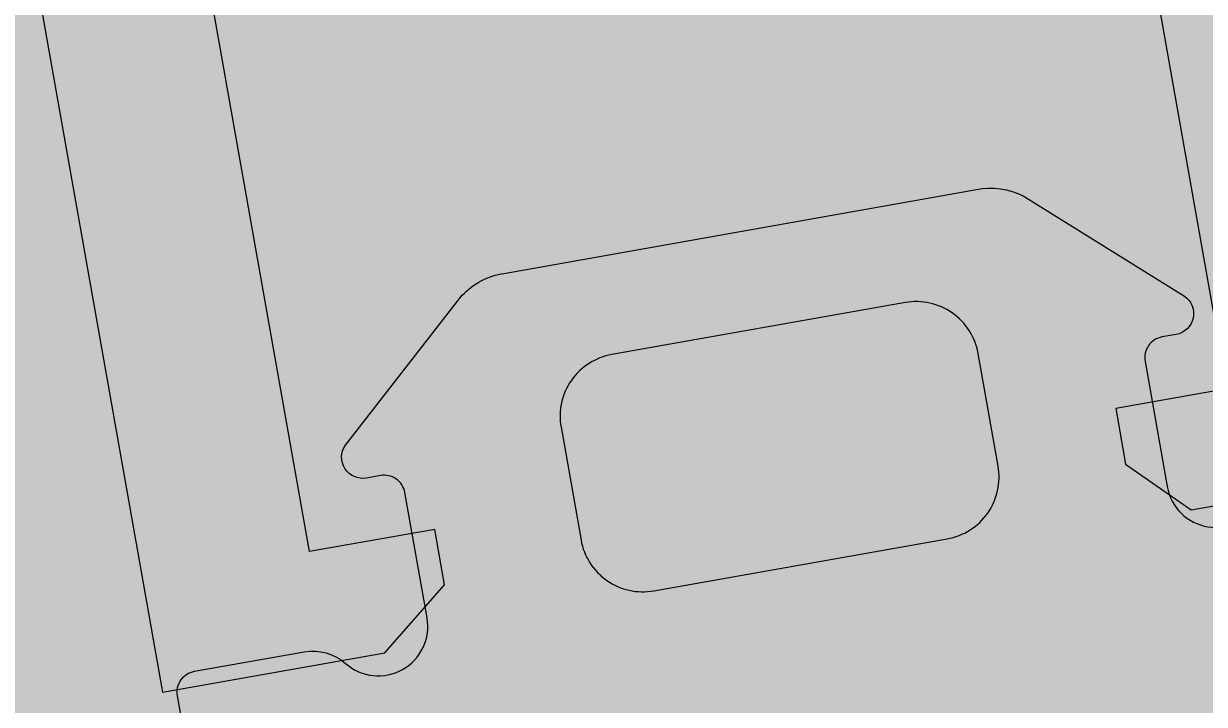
# Model space of a CAD drawing. Header units: millimetres. Extents: x -39 to 9534995, y -146829 to 289341.
# Drawn here: x 555388.71 to 555398.91, y -25036.7 to -25030.82 of the extents above; entities that cross this region are included whole.
import ezdxf
from ezdxf import colors
from ezdxf.entities.mleader import LeaderData, LeaderLine
from ezdxf.enums import TextEntityAlignment as Align
from ezdxf.math import Vec2, Vec3

# ---------------------------------------------------------------- set-up
doc = ezdxf.new("R2018")
doc.units = ezdxf.units.MM
for name, color, linetype, lineweight in [('АР_Маркер экспликации', 239, 'Continuous', 13), ('АР_Номер помещения', 250, 'Continuous', 9), ('АР_Отметки', 7, 'Continuous', 5), ('АР_Размеры', 175, 'Continuous', 9), ('АР_Сущ Несущая стена', 250, 'Continuous', 50)]:
    doc.layers.add(name, color=color, linetype=linetype, lineweight=lineweight)
doc.layers.add('АР_Названия помещений', color=124, linetype='Continuous', lineweight=5, plot=False)
doc.layers.add('АР_Помещения_площадь', color=19, linetype='Continuous', lineweight=9, plot=False)
doc.styles.add('ISOCPEUR', font='', dxfattribs={"height": 250})
doc.styles.get("Standard").update_dxf_attribs({"font": 'GOST.TTF'})
doc.styles.get('ISOCPEUR').set_extended_font_data('ISOCPEUR', italic=True)

# ---------------------------------------------------------------- blocks, each defined once
blk = doc.blocks.new('_DotSmall')
at = {"color": 0, "linetype": 'ByBlock', "const_width": 0.5}
blk.add_lwpolyline([(-0.0625, 0, 1), (0.0625, 0, 1)], format="xyb", close=True, dxfattribs=at)
blk = doc.blocks.new('*U86')
at = {"color": 7, "style": 'ISOCPEUR', "width": 0.7, "flags": 1}
blk.add_attdef('КАТЕГОРИЯ', (-499.166, -2092.186), '', height=250, dxfattribs=at)
at = {"layer": 'АР_Номер помещения', "color": 7, "style": 'ISOCPEUR', "width": 0.7}
blk.add_attdef('НОМЕР_ПОМЕЩЕНИЯ', text='', height=300, dxfattribs=at).set_placement((-13874.5, 6637.552), align=Align.MIDDLE_CENTER)
at = {"layer": 'АР_Помещения_площадь', "color": 7, "lineweight": 30, "width": 0.7, "flags": 104}
blk.add_attdef('ИМЯ_ПОМЕЩЕНИЯ', text='', height=100, dxfattribs=at).set_placement((157.628, 1217.141), align=Align.MIDDLE_CENTER)
at = {"layer": 'АР_Помещения_площадь', "color": 7, "style": 'ISOCPEUR', "width": 0.7}
blk.add_attdef('ПЛОЩАДЬ_ПОМЕЩЕНИЯ', text='', height=200, dxfattribs=at).set_placement((-12654.582, 407.672), align=Align.MIDDLE_RIGHT)
blk = doc.blocks.new('*U84')
at = {"color": 7, "style": 'ISOCPEUR', "width": 0.7, "flags": 1}
blk.add_attdef('КАТЕГОРИЯ', (-499.166, -2092.186), '', height=250, dxfattribs=at)
at = {"layer": 'АР_Номер помещения', "color": 7, "style": 'ISOCPEUR', "width": 0.7}
blk.add_attdef('НОМЕР_ПОМЕЩЕНИЯ', text='', height=300, dxfattribs=at).set_placement((-17424.901, 1870.773), align=Align.MIDDLE_CENTER)
at = {"layer": 'АР_Помещения_площадь', "color": 7, "lineweight": 30, "width": 0.7, "flags": 104}
blk.add_attdef('ИМЯ_ПОМЕЩЕНИЯ', text='', height=100, dxfattribs=at).set_placement((157.628, 1217.141), align=Align.MIDDLE_CENTER)
at = {"layer": 'АР_Помещения_площадь', "color": 7, "style": 'ISOCPEUR', "width": 0.7}
blk.add_attdef('ПЛОЩАДЬ_ПОМЕЩЕНИЯ', text='', height=200, dxfattribs=at).set_placement((-12452.811, 399.356), align=Align.MIDDLE_RIGHT)

msp = doc.modelspace()

# ---------------------------------------------------------------- linework, layer by layer
at = {"layer": 'АР_Размеры', "color": 5, "lineweight": 9, "ltscale": 100, "transparency": 33554687}
for points in [[(555398.23, -25029.058), (555399.103, -25033.98), (555398.142, -25034.15), (555398.227, -25034.63), (555398.793, -25035.025), (555400.713, -25034.685), (555383.436, -24937.203)], [(555398.23, -25029.058), (555399.103, -25033.98), (555398.142, -25034.15), (555398.227, -25034.63), (555398.793, -25035.025), (555400.713, -25034.685), (555383.436, -24937.203)], [(555398.23, -25029.058), (555399.103, -25033.98), (555398.142, -25034.15), (555398.227, -25034.63), (555398.793, -25035.025), (555400.713, -25034.685), (555383.436, -24937.203)], [(555398.23, -25029.058), (555399.103, -25033.98), (555398.142, -25034.15), (555398.227, -25034.63), (555398.793, -25035.025), (555400.713, -25034.685), (555383.436, -24937.203)], [(555398.23, -25029.058), (555399.103, -25033.98), (555398.142, -25034.15), (555398.227, -25034.63), (555398.793, -25035.025), (555400.713, -25034.685), (555383.436, -24937.203)], [(555398.23, -25029.058), (555399.103, -25033.98), (555398.142, -25034.15), (555398.227, -25034.63), (555398.793, -25035.025), (555400.713, -25034.685), (555383.436, -24937.203)], [(555398.23, -25029.058), (555399.103, -25033.98), (555398.142, -25034.15), (555398.227, -25034.63), (555398.793, -25035.025), (555400.713, -25034.685), (555383.436, -24937.203)], [(555398.23, -25029.058), (555399.103, -25033.98), (555398.142, -25034.15), (555398.227, -25034.63), (555398.793, -25035.025), (555400.713, -25034.685), (555383.436, -24937.203)], [(555398.23, -25029.058), (555399.103, -25033.98), (555398.142, -25034.15), (555398.227, -25034.63), (555398.793, -25035.025), (555400.713, -25034.685), (555383.436, -24937.203)], [(555398.23, -25029.058), (555399.103, -25033.98), (555398.142, -25034.15), (555398.227, -25034.63), (555398.793, -25035.025), (555400.713, -25034.685), (555383.436, -24937.203)], [(555398.23, -25029.058), (555399.103, -25033.98), (555398.142, -25034.15), (555398.227, -25034.63), (555398.793, -25035.025), (555400.713, -25034.685), (555383.436, -24937.203)], [(555398.23, -25029.058), (555399.103, -25033.98), (555398.142, -25034.15), (555398.227, -25034.63), (555398.793, -25035.025), (555400.713, -25034.685), (555383.436, -24937.203)], [(555398.23, -25029.058), (555399.103, -25033.98), (555398.142, -25034.15), (555398.227, -25034.63), (555398.793, -25035.025), (555400.713, -25034.685), (555383.436, -24937.203)], [(555398.23, -25029.058), (555399.103, -25033.98), (555398.142, -25034.15), (555398.227, -25034.63), (555398.793, -25035.025), (555400.713, -25034.685), (555383.436, -24937.203)], [(555398.23, -25029.058), (555399.103, -25033.98), (555398.142, -25034.15), (555398.227, -25034.63), (555398.793, -25035.025), (555400.713, -25034.685), (555383.436, -24937.203)], [(555398.23, -25029.058), (555399.103, -25033.98), (555398.142, -25034.15), (555398.227, -25034.63), (555398.793, -25035.025), (555400.713, -25034.685), (555383.436, -24937.203)], [(555398.23, -25029.058), (555399.103, -25033.98), (555398.142, -25034.15), (555398.227, -25034.63), (555398.793, -25035.025), (555400.713, -25034.685), (555383.436, -24937.203)], [(555398.23, -25029.058), (555399.103, -25033.98), (555398.142, -25034.15), (555398.227, -25034.63), (555398.793, -25035.025), (555400.713, -25034.685), (555383.436, -24937.203)], [(555398.23, -25029.058), (555399.103, -25033.98), (555398.142, -25034.15), (555398.227, -25034.63), (555398.793, -25035.025), (555400.713, -25034.685), (555383.436, -24937.203)], [(555398.23, -25029.058), (555399.103, -25033.98), (555398.142, -25034.15), (555398.227, -25034.63), (555398.793, -25035.025), (555400.713, -25034.685), (555383.436, -24937.203)], [(555398.23, -25029.058), (555399.103, -25033.98), (555398.142, -25034.15), (555398.227, -25034.63), (555398.793, -25035.025), (555400.713, -25034.685), (555383.436, -24937.203)], [(555398.23, -25029.058), (555399.103, -25033.98), (555398.142, -25034.15), (555398.227, -25034.63), (555398.793, -25035.025), (555400.713, -25034.685), (555383.436, -24937.203)], [(555398.23, -25029.058), (555399.103, -25033.98), (555398.142, -25034.15), (555398.227, -25034.63), (555398.793, -25035.025), (555400.713, -25034.685), (555383.436, -24937.203)], [(555398.23, -25029.058), (555399.103, -25033.98), (555398.142, -25034.15), (555398.227, -25034.63), (555398.793, -25035.025), (555400.713, -25034.685), (555383.436, -24937.203)], [(555398.23, -25029.058), (555399.103, -25033.98), (555398.142, -25034.15), (555398.227, -25034.63), (555398.793, -25035.025), (555400.713, -25034.685), (555383.436, -24937.203)], [(555398.23, -25029.058), (555399.103, -25033.98), (555398.142, -25034.15), (555398.227, -25034.63), (555398.793, -25035.025), (555400.713, -25034.685), (555383.436, -24937.203)], [(555398.23, -25029.058), (555399.103, -25033.98), (555398.142, -25034.15), (555398.227, -25034.63), (555398.793, -25035.025), (555400.713, -25034.685), (555383.436, -24937.203)], [(555398.23, -25029.058), (555399.103, -25033.98), (555398.142, -25034.15), (555398.227, -25034.63), (555398.793, -25035.025), (555400.713, -25034.685), (555383.436, -24937.203)], [(555398.23, -25029.058), (555399.103, -25033.98), (555398.142, -25034.15), (555398.227, -25034.63), (555398.793, -25035.025), (555400.713, -25034.685), (555383.436, -24937.203)], [(555398.23, -25029.058), (555399.103, -25033.98), (555398.142, -25034.15), (555398.227, -25034.63), (555398.793, -25035.025), (555400.713, -25034.685), (555383.436, -24937.203)], [(555398.23, -25029.058), (555399.103, -25033.98), (555398.142, -25034.15), (555398.227, -25034.63), (555398.793, -25035.025), (555400.713, -25034.685), (555383.436, -24937.203)], [(555398.23, -25029.058), (555399.103, -25033.98), (555398.142, -25034.15), (555398.227, -25034.63), (555398.793, -25035.025), (555400.713, -25034.685), (555383.436, -24937.203)], [(555398.23, -25029.058), (555399.103, -25033.98), (555398.142, -25034.15), (555398.227, -25034.63), (555398.793, -25035.025), (555400.713, -25034.685), (555383.436, -24937.203)], [(555398.23, -25029.058), (555399.103, -25033.98), (555398.142, -25034.15), (555398.227, -25034.63), (555398.793, -25035.025), (555400.713, -25034.685), (555383.436, -24937.203)], [(555398.23, -25029.058), (555399.103, -25033.98), (555398.142, -25034.15), (555398.227, -25034.63), (555398.793, -25035.025), (555400.713, -25034.685), (555383.436, -24937.203)], [(555398.23, -25029.058), (555399.103, -25033.98), (555398.142, -25034.15), (555398.227, -25034.63), (555398.793, -25035.025), (555400.713, -25034.685), (555383.436, -24937.203)], [(555398.23, -25029.058), (555399.103, -25033.98), (555398.142, -25034.15), (555398.227, -25034.63), (555398.793, -25035.025), (555400.713, -25034.685), (555383.436, -24937.203)], [(555398.23, -25029.058), (555399.103, -25033.98), (555398.142, -25034.15), (555398.227, -25034.63), (555398.793, -25035.025), (555400.713, -25034.685), (555383.436, -24937.203)], [(555398.23, -25029.058), (555399.103, -25033.98), (555398.142, -25034.15), (555398.227, -25034.63), (555398.793, -25035.025), (555400.713, -25034.685), (555383.436, -24937.203)], [(555388.866, -25030.717), (555389.909, -25036.6), (555391.83, -25036.26), (555392.345, -25035.673), (555392.26, -25035.193), (555391.179, -25035.384), (555390.307, -25030.462)], [(555388.866, -25030.717), (555389.909, -25036.6), (555391.83, -25036.26), (555392.345, -25035.673), (555392.26, -25035.193), (555391.179, -25035.384), (555390.307, -25030.462)], [(555388.866, -25030.717), (555389.909, -25036.6), (555391.83, -25036.26), (555392.345, -25035.673), (555392.26, -25035.193), (555391.179, -25035.384), (555390.307, -25030.462)], [(555388.866, -25030.717), (555389.909, -25036.6), (555391.83, -25036.26), (555392.345, -25035.673), (555392.26, -25035.193), (555391.179, -25035.384), (555390.307, -25030.462)], [(555388.866, -25030.717), (555389.909, -25036.6), (555391.83, -25036.26), (555392.345, -25035.673), (555392.26, -25035.193), (555391.179, -25035.384), (555390.307, -25030.462)], [(555388.866, -25030.717), (555389.909, -25036.6), (555391.83, -25036.26), (555392.345, -25035.673), (555392.26, -25035.193), (555391.179, -25035.384), (555390.307, -25030.462)], [(555388.866, -25030.717), (555389.909, -25036.6), (555391.83, -25036.26), (555392.345, -25035.673), (555392.26, -25035.193), (555391.179, -25035.384), (555390.307, -25030.462)], [(555388.866, -25030.717), (555389.909, -25036.6), (555391.83, -25036.26), (555392.345, -25035.673), (555392.26, -25035.193), (555391.179, -25035.384), (555390.307, -25030.462)], [(555388.866, -25030.717), (555389.909, -25036.6), (555391.83, -25036.26), (555392.345, -25035.673), (555392.26, -25035.193), (555391.179, -25035.384), (555390.307, -25030.462)], [(555388.866, -25030.717), (555389.909, -25036.6), (555391.83, -25036.26), (555392.345, -25035.673), (555392.26, -25035.193), (555391.179, -25035.384), (555390.307, -25030.462)], [(555388.866, -25030.717), (555389.909, -25036.6), (555391.83, -25036.26), (555392.345, -25035.673), (555392.26, -25035.193), (555391.179, -25035.384), (555390.307, -25030.462)], [(555388.866, -25030.717), (555389.909, -25036.6), (555391.83, -25036.26), (555392.345, -25035.673), (555392.26, -25035.193), (555391.179, -25035.384), (555390.307, -25030.462)], [(555388.866, -25030.717), (555389.909, -25036.6), (555391.83, -25036.26), (555392.345, -25035.673), (555392.26, -25035.193), (555391.179, -25035.384), (555390.307, -25030.462)], [(555388.866, -25030.717), (555389.909, -25036.6), (555391.83, -25036.26), (555392.345, -25035.673), (555392.26, -25035.193), (555391.179, -25035.384), (555390.307, -25030.462)], [(555388.866, -25030.717), (555389.909, -25036.6), (555391.83, -25036.26), (555392.345, -25035.673), (555392.26, -25035.193), (555391.179, -25035.384), (555390.307, -25030.462)], [(555388.866, -25030.717), (555389.909, -25036.6), (555391.83, -25036.26), (555392.345, -25035.673), (555392.26, -25035.193), (555391.179, -25035.384), (555390.307, -25030.462)], [(555388.866, -25030.717), (555389.909, -25036.6), (555391.83, -25036.26), (555392.345, -25035.673), (555392.26, -25035.193), (555391.179, -25035.384), (555390.307, -25030.462)], [(555388.866, -25030.717), (555389.909, -25036.6), (555391.83, -25036.26), (555392.345, -25035.673), (555392.26, -25035.193), (555391.179, -25035.384), (555390.307, -25030.462)], [(555388.866, -25030.717), (555389.909, -25036.6), (555391.83, -25036.26), (555392.345, -25035.673), (555392.26, -25035.193), (555391.179, -25035.384), (555390.307, -25030.462)], [(555388.866, -25030.717), (555389.909, -25036.6), (555391.83, -25036.26), (555392.345, -25035.673), (555392.26, -25035.193), (555391.179, -25035.384), (555390.307, -25030.462)], [(555388.866, -25030.717), (555389.909, -25036.6), (555391.83, -25036.26), (555392.345, -25035.673), (555392.26, -25035.193), (555391.179, -25035.384), (555390.307, -25030.462)], [(555388.866, -25030.717), (555389.909, -25036.6), (555391.83, -25036.26), (555392.345, -25035.673), (555392.26, -25035.193), (555391.179, -25035.384), (555390.307, -25030.462)], [(555388.866, -25030.717), (555389.909, -25036.6), (555391.83, -25036.26), (555392.345, -25035.673), (555392.26, -25035.193), (555391.179, -25035.384), (555390.307, -25030.462)], [(555388.866, -25030.717), (555389.909, -25036.6), (555391.83, -25036.26), (555392.345, -25035.673), (555392.26, -25035.193), (555391.179, -25035.384), (555390.307, -25030.462)], [(555388.866, -25030.717), (555389.909, -25036.6), (555391.83, -25036.26), (555392.345, -25035.673), (555392.26, -25035.193), (555391.179, -25035.384), (555390.307, -25030.462)], [(555388.866, -25030.717), (555389.909, -25036.6), (555391.83, -25036.26), (555392.345, -25035.673), (555392.26, -25035.193), (555391.179, -25035.384), (555390.307, -25030.462)], [(555388.866, -25030.717), (555389.909, -25036.6), (555391.83, -25036.26), (555392.345, -25035.673), (555392.26, -25035.193), (555391.179, -25035.384), (555390.307, -25030.462)], [(555388.866, -25030.717), (555389.909, -25036.6), (555391.83, -25036.26), (555392.345, -25035.673), (555392.26, -25035.193), (555391.179, -25035.384), (555390.307, -25030.462)], [(555388.866, -25030.717), (555389.909, -25036.6), (555391.83, -25036.26), (555392.345, -25035.673), (555392.26, -25035.193), (555391.179, -25035.384), (555390.307, -25030.462)], [(555388.866, -25030.717), (555389.909, -25036.6), (555391.83, -25036.26), (555392.345, -25035.673), (555392.26, -25035.193), (555391.179, -25035.384), (555390.307, -25030.462)], [(555388.866, -25030.717), (555389.909, -25036.6), (555391.83, -25036.26), (555392.345, -25035.673), (555392.26, -25035.193), (555391.179, -25035.384), (555390.307, -25030.462)], [(555388.866, -25030.717), (555389.909, -25036.6), (555391.83, -25036.26), (555392.345, -25035.673), (555392.26, -25035.193), (555391.179, -25035.384), (555390.307, -25030.462)], [(555388.866, -25030.717), (555389.909, -25036.6), (555391.83, -25036.26), (555392.345, -25035.673), (555392.26, -25035.193), (555391.179, -25035.384), (555390.307, -25030.462)], [(555388.866, -25030.717), (555389.909, -25036.6), (555391.83, -25036.26), (555392.345, -25035.673), (555392.26, -25035.193), (555391.179, -25035.384), (555390.307, -25030.462)], [(555388.866, -25030.717), (555389.909, -25036.6), (555391.83, -25036.26), (555392.345, -25035.673), (555392.26, -25035.193), (555391.179, -25035.384), (555390.307, -25030.462)], [(555388.866, -25030.717), (555389.909, -25036.6), (555391.83, -25036.26), (555392.345, -25035.673), (555392.26, -25035.193), (555391.179, -25035.384), (555390.307, -25030.462)], [(555388.866, -25030.717), (555389.909, -25036.6), (555391.83, -25036.26), (555392.345, -25035.673), (555392.26, -25035.193), (555391.179, -25035.384), (555390.307, -25030.462)], [(555388.866, -25030.717), (555389.909, -25036.6), (555391.83, -25036.26), (555392.345, -25035.673), (555392.26, -25035.193), (555391.179, -25035.384), (555390.307, -25030.462)], [(555388.866, -25030.717), (555389.909, -25036.6), (555391.83, -25036.26), (555392.345, -25035.673), (555392.26, -25035.193), (555391.179, -25035.384), (555390.307, -25030.462)]]:
    msp.add_lwpolyline(points, dxfattribs=at)
msp.add_lwpolyline([(555391.608, -25045.491), (555390.038, -25036.631, -0.414214), (555390.186, -25036.419), (555391.134, -25036.251, -0.228752), (555391.491, -25036.351, 0.710164), (555392.194, -25035.957), (555392.003, -25034.876, 0.4144), (555391.791, -25034.728), (555391.671, -25034.75, -0.66825), (555391.489, -25034.465), (555392.498, -25033.171, -0.164348), (555392.858, -25032.982), (555396.94, -25032.258, -0.164348), (555397.344, -25032.312), (555398.736, -25033.18, -0.66825), (555398.663, -25033.51), (555398.543, -25033.531, 0.4144), (555398.395, -25033.743), (555398.587, -25034.824, 0.710164), (555399.382, -25034.953, -0.228752)], format="xyb", dxfattribs=at)
msp.add_lwpolyline([(555391.608, -25045.491), (555390.038, -25036.631, -0.414214), (555390.186, -25036.419), (555391.134, -25036.251, -0.228752), (555391.491, -25036.351, 0.710164), (555392.194, -25035.957), (555392.003, -25034.876, 0.4144), (555391.791, -25034.728), (555391.671, -25034.75, -0.66825), (555391.489, -25034.465), (555392.498, -25033.171, -0.164348), (555392.858, -25032.982), (555396.94, -25032.258, -0.164348), (555397.344, -25032.312), (555398.736, -25033.18, -0.66825), (555398.663, -25033.51), (555398.543, -25033.531, 0.4144), (555398.395, -25033.743), (555398.587, -25034.824, 0.710164), (555399.382, -25034.953, -0.228752)], format="xyb", dxfattribs=at)
msp.add_lwpolyline([(555391.608, -25045.491), (555390.038, -25036.631, -0.414214), (555390.186, -25036.419), (555391.134, -25036.251, -0.228752), (555391.491, -25036.351, 0.710164), (555392.194, -25035.957), (555392.003, -25034.876, 0.4144), (555391.791, -25034.728), (555391.671, -25034.75, -0.66825), (555391.489, -25034.465), (555392.498, -25033.171, -0.164348), (555392.858, -25032.982), (555396.94, -25032.258, -0.164348), (555397.344, -25032.312), (555398.736, -25033.18, -0.66825), (555398.663, -25033.51), (555398.543, -25033.531, 0.4144), (555398.395, -25033.743), (555398.587, -25034.824, 0.710164), (555399.382, -25034.953, -0.228752)], format="xyb", dxfattribs=at)
msp.add_lwpolyline([(555391.608, -25045.491), (555390.038, -25036.631, -0.414214), (555390.186, -25036.419), (555391.134, -25036.251, -0.228752), (555391.491, -25036.351, 0.710164), (555392.194, -25035.957), (555392.003, -25034.876, 0.4144), (555391.791, -25034.728), (555391.671, -25034.75, -0.66825), (555391.489, -25034.465), (555392.498, -25033.171, -0.164348), (555392.858, -25032.982), (555396.94, -25032.258, -0.164348), (555397.344, -25032.312), (555398.736, -25033.18, -0.66825), (555398.663, -25033.51), (555398.543, -25033.531, 0.4144), (555398.395, -25033.743), (555398.587, -25034.824, 0.710164), (555399.382, -25034.953, -0.228752)], format="xyb", dxfattribs=at)
msp.add_lwpolyline([(555391.608, -25045.491), (555390.038, -25036.631, -0.414214), (555390.186, -25036.419), (555391.134, -25036.251, -0.228752), (555391.491, -25036.351, 0.710164), (555392.194, -25035.957), (555392.003, -25034.876, 0.4144), (555391.791, -25034.728), (555391.671, -25034.75, -0.66825), (555391.489, -25034.465), (555392.498, -25033.171, -0.164348), (555392.858, -25032.982), (555396.94, -25032.258, -0.164348), (555397.344, -25032.312), (555398.736, -25033.18, -0.66825), (555398.663, -25033.51), (555398.543, -25033.531, 0.4144), (555398.395, -25033.743), (555398.587, -25034.824, 0.710164), (555399.382, -25034.953, -0.228752)], format="xyb", dxfattribs=at)
msp.add_lwpolyline([(555391.608, -25045.491), (555390.038, -25036.631, -0.414214), (555390.186, -25036.419), (555391.134, -25036.251, -0.228752), (555391.491, -25036.351, 0.710164), (555392.194, -25035.957), (555392.003, -25034.876, 0.4144), (555391.791, -25034.728), (555391.671, -25034.75, -0.66825), (555391.489, -25034.465), (555392.498, -25033.171, -0.164348), (555392.858, -25032.982), (555396.94, -25032.258, -0.164348), (555397.344, -25032.312), (555398.736, -25033.18, -0.66825), (555398.663, -25033.51), (555398.543, -25033.531, 0.4144), (555398.395, -25033.743), (555398.587, -25034.824, 0.710164), (555399.382, -25034.953, -0.228752)], format="xyb", dxfattribs=at)
msp.add_lwpolyline([(555391.608, -25045.491), (555390.038, -25036.631, -0.414214), (555390.186, -25036.419), (555391.134, -25036.251, -0.228752), (555391.491, -25036.351, 0.710164), (555392.194, -25035.957), (555392.003, -25034.876, 0.4144), (555391.791, -25034.728), (555391.671, -25034.75, -0.66825), (555391.489, -25034.465), (555392.498, -25033.171, -0.164348), (555392.858, -25032.982), (555396.94, -25032.258, -0.164348), (555397.344, -25032.312), (555398.736, -25033.18, -0.66825), (555398.663, -25033.51), (555398.543, -25033.531, 0.4144), (555398.395, -25033.743), (555398.587, -25034.824, 0.710164), (555399.382, -25034.953, -0.228752)], format="xyb", dxfattribs=at)
msp.add_lwpolyline([(555391.608, -25045.491), (555390.038, -25036.631, -0.414214), (555390.186, -25036.419), (555391.134, -25036.251, -0.228752), (555391.491, -25036.351, 0.710164), (555392.194, -25035.957), (555392.003, -25034.876, 0.4144), (555391.791, -25034.728), (555391.671, -25034.75, -0.66825), (555391.489, -25034.465), (555392.498, -25033.171, -0.164348), (555392.858, -25032.982), (555396.94, -25032.258, -0.164348), (555397.344, -25032.312), (555398.736, -25033.18, -0.66825), (555398.663, -25033.51), (555398.543, -25033.531, 0.4144), (555398.395, -25033.743), (555398.587, -25034.824, 0.710164), (555399.382, -25034.953, -0.228752)], format="xyb", dxfattribs=at)
msp.add_lwpolyline([(555391.608, -25045.491), (555390.038, -25036.631, -0.414214), (555390.186, -25036.419), (555391.134, -25036.251, -0.228752), (555391.491, -25036.351, 0.710164), (555392.194, -25035.957), (555392.003, -25034.876, 0.4144), (555391.791, -25034.728), (555391.671, -25034.75, -0.66825), (555391.489, -25034.465), (555392.498, -25033.171, -0.164348), (555392.858, -25032.982), (555396.94, -25032.258, -0.164348), (555397.344, -25032.312), (555398.736, -25033.18, -0.66825), (555398.663, -25033.51), (555398.543, -25033.531, 0.4144), (555398.395, -25033.743), (555398.587, -25034.824, 0.710164), (555399.382, -25034.953, -0.228752)], format="xyb", dxfattribs=at)
msp.add_lwpolyline([(555391.608, -25045.491), (555390.038, -25036.631, -0.414214), (555390.186, -25036.419), (555391.134, -25036.251, -0.228752), (555391.491, -25036.351, 0.710164), (555392.194, -25035.957), (555392.003, -25034.876, 0.4144), (555391.791, -25034.728), (555391.671, -25034.75, -0.66825), (555391.489, -25034.465), (555392.498, -25033.171, -0.164348), (555392.858, -25032.982), (555396.94, -25032.258, -0.164348), (555397.344, -25032.312), (555398.736, -25033.18, -0.66825), (555398.663, -25033.51), (555398.543, -25033.531, 0.4144), (555398.395, -25033.743), (555398.587, -25034.824, 0.710164), (555399.382, -25034.953, -0.228752)], format="xyb", dxfattribs=at)
msp.add_lwpolyline([(555391.608, -25045.491), (555390.038, -25036.631, -0.414214), (555390.186, -25036.419), (555391.134, -25036.251, -0.228752), (555391.491, -25036.351, 0.710164), (555392.194, -25035.957), (555392.003, -25034.876, 0.4144), (555391.791, -25034.728), (555391.671, -25034.75, -0.66825), (555391.489, -25034.465), (555392.498, -25033.171, -0.164348), (555392.858, -25032.982), (555396.94, -25032.258, -0.164348), (555397.344, -25032.312), (555398.736, -25033.18, -0.66825), (555398.663, -25033.51), (555398.543, -25033.531, 0.4144), (555398.395, -25033.743), (555398.587, -25034.824, 0.710164), (555399.382, -25034.953, -0.228752)], format="xyb", dxfattribs=at)
msp.add_lwpolyline([(555391.608, -25045.491), (555390.038, -25036.631, -0.414214), (555390.186, -25036.419), (555391.134, -25036.251, -0.228752), (555391.491, -25036.351, 0.710164), (555392.194, -25035.957), (555392.003, -25034.876, 0.4144), (555391.791, -25034.728), (555391.671, -25034.75, -0.66825), (555391.489, -25034.465), (555392.498, -25033.171, -0.164348), (555392.858, -25032.982), (555396.94, -25032.258, -0.164348), (555397.344, -25032.312), (555398.736, -25033.18, -0.66825), (555398.663, -25033.51), (555398.543, -25033.531, 0.4144), (555398.395, -25033.743), (555398.587, -25034.824, 0.710164), (555399.382, -25034.953, -0.228752)], format="xyb", dxfattribs=at)
msp.add_lwpolyline([(555391.608, -25045.491), (555390.038, -25036.631, -0.414214), (555390.186, -25036.419), (555391.134, -25036.251, -0.228752), (555391.491, -25036.351, 0.710164), (555392.194, -25035.957), (555392.003, -25034.876, 0.4144), (555391.791, -25034.728), (555391.671, -25034.75, -0.66825), (555391.489, -25034.465), (555392.498, -25033.171, -0.164348), (555392.858, -25032.982), (555396.94, -25032.258, -0.164348), (555397.344, -25032.312), (555398.736, -25033.18, -0.66825), (555398.663, -25033.51), (555398.543, -25033.531, 0.4144), (555398.395, -25033.743), (555398.587, -25034.824, 0.710164), (555399.382, -25034.953, -0.228752)], format="xyb", dxfattribs=at)
msp.add_lwpolyline([(555391.608, -25045.491), (555390.038, -25036.631, -0.414214), (555390.186, -25036.419), (555391.134, -25036.251, -0.228752), (555391.491, -25036.351, 0.710164), (555392.194, -25035.957), (555392.003, -25034.876, 0.4144), (555391.791, -25034.728), (555391.671, -25034.75, -0.66825), (555391.489, -25034.465), (555392.498, -25033.171, -0.164348), (555392.858, -25032.982), (555396.94, -25032.258, -0.164348), (555397.344, -25032.312), (555398.736, -25033.18, -0.66825), (555398.663, -25033.51), (555398.543, -25033.531, 0.4144), (555398.395, -25033.743), (555398.587, -25034.824, 0.710164), (555399.382, -25034.953, -0.228752)], format="xyb", dxfattribs=at)
msp.add_lwpolyline([(555391.608, -25045.491), (555390.038, -25036.631, -0.414214), (555390.186, -25036.419), (555391.134, -25036.251, -0.228752), (555391.491, -25036.351, 0.710164), (555392.194, -25035.957), (555392.003, -25034.876, 0.4144), (555391.791, -25034.728), (555391.671, -25034.75, -0.66825), (555391.489, -25034.465), (555392.498, -25033.171, -0.164348), (555392.858, -25032.982), (555396.94, -25032.258, -0.164348), (555397.344, -25032.312), (555398.736, -25033.18, -0.66825), (555398.663, -25033.51), (555398.543, -25033.531, 0.4144), (555398.395, -25033.743), (555398.587, -25034.824, 0.710164), (555399.382, -25034.953, -0.228752)], format="xyb", dxfattribs=at)
msp.add_lwpolyline([(555391.608, -25045.491), (555390.038, -25036.631, -0.414214), (555390.186, -25036.419), (555391.134, -25036.251, -0.228752), (555391.491, -25036.351, 0.710164), (555392.194, -25035.957), (555392.003, -25034.876, 0.4144), (555391.791, -25034.728), (555391.671, -25034.75, -0.66825), (555391.489, -25034.465), (555392.498, -25033.171, -0.164348), (555392.858, -25032.982), (555396.94, -25032.258, -0.164348), (555397.344, -25032.312), (555398.736, -25033.18, -0.66825), (555398.663, -25033.51), (555398.543, -25033.531, 0.4144), (555398.395, -25033.743), (555398.587, -25034.824, 0.710164), (555399.382, -25034.953, -0.228752)], format="xyb", dxfattribs=at)
msp.add_lwpolyline([(555391.608, -25045.491), (555390.038, -25036.631, -0.414214), (555390.186, -25036.419), (555391.134, -25036.251, -0.228752), (555391.491, -25036.351, 0.710164), (555392.194, -25035.957), (555392.003, -25034.876, 0.4144), (555391.791, -25034.728), (555391.671, -25034.75, -0.66825), (555391.489, -25034.465), (555392.498, -25033.171, -0.164348), (555392.858, -25032.982), (555396.94, -25032.258, -0.164348), (555397.344, -25032.312), (555398.736, -25033.18, -0.66825), (555398.663, -25033.51), (555398.543, -25033.531, 0.4144), (555398.395, -25033.743), (555398.587, -25034.824, 0.710164), (555399.382, -25034.953, -0.228752)], format="xyb", dxfattribs=at)
msp.add_lwpolyline([(555391.608, -25045.491), (555390.038, -25036.631, -0.414214), (555390.186, -25036.419), (555391.134, -25036.251, -0.228752), (555391.491, -25036.351, 0.710164), (555392.194, -25035.957), (555392.003, -25034.876, 0.4144), (555391.791, -25034.728), (555391.671, -25034.75, -0.66825), (555391.489, -25034.465), (555392.498, -25033.171, -0.164348), (555392.858, -25032.982), (555396.94, -25032.258, -0.164348), (555397.344, -25032.312), (555398.736, -25033.18, -0.66825), (555398.663, -25033.51), (555398.543, -25033.531, 0.4144), (555398.395, -25033.743), (555398.587, -25034.824, 0.710164), (555399.382, -25034.953, -0.228752)], format="xyb", dxfattribs=at)
msp.add_lwpolyline([(555391.608, -25045.491), (555390.038, -25036.631, -0.414214), (555390.186, -25036.419), (555391.134, -25036.251, -0.228752), (555391.491, -25036.351, 0.710164), (555392.194, -25035.957), (555392.003, -25034.876, 0.4144), (555391.791, -25034.728), (555391.671, -25034.75, -0.66825), (555391.489, -25034.465), (555392.498, -25033.171, -0.164348), (555392.858, -25032.982), (555396.94, -25032.258, -0.164348), (555397.344, -25032.312), (555398.736, -25033.18, -0.66825), (555398.663, -25033.51), (555398.543, -25033.531, 0.4144), (555398.395, -25033.743), (555398.587, -25034.824, 0.710164), (555399.382, -25034.953, -0.228752)], format="xyb", dxfattribs=at)
msp.add_lwpolyline([(555391.608, -25045.491), (555390.038, -25036.631, -0.414214), (555390.186, -25036.419), (555391.134, -25036.251, -0.228752), (555391.491, -25036.351, 0.710164), (555392.194, -25035.957), (555392.003, -25034.876, 0.4144), (555391.791, -25034.728), (555391.671, -25034.75, -0.66825), (555391.489, -25034.465), (555392.498, -25033.171, -0.164348), (555392.858, -25032.982), (555396.94, -25032.258, -0.164348), (555397.344, -25032.312), (555398.736, -25033.18, -0.66825), (555398.663, -25033.51), (555398.543, -25033.531, 0.4144), (555398.395, -25033.743), (555398.587, -25034.824, 0.710164), (555399.382, -25034.953, -0.228752)], format="xyb", dxfattribs=at)
msp.add_lwpolyline([(555391.608, -25045.491), (555390.038, -25036.631, -0.414214), (555390.186, -25036.419), (555391.134, -25036.251, -0.228752), (555391.491, -25036.351, 0.710164), (555392.194, -25035.957), (555392.003, -25034.876, 0.4144), (555391.791, -25034.728), (555391.671, -25034.75, -0.66825), (555391.489, -25034.465), (555392.498, -25033.171, -0.164348), (555392.858, -25032.982), (555396.94, -25032.258, -0.164348), (555397.344, -25032.312), (555398.736, -25033.18, -0.66825), (555398.663, -25033.51), (555398.543, -25033.531, 0.4144), (555398.395, -25033.743), (555398.587, -25034.824, 0.710164), (555399.382, -25034.953, -0.228752)], format="xyb", dxfattribs=at)
msp.add_lwpolyline([(555391.608, -25045.491), (555390.038, -25036.631, -0.414214), (555390.186, -25036.419), (555391.134, -25036.251, -0.228752), (555391.491, -25036.351, 0.710164), (555392.194, -25035.957), (555392.003, -25034.876, 0.4144), (555391.791, -25034.728), (555391.671, -25034.75, -0.66825), (555391.489, -25034.465), (555392.498, -25033.171, -0.164348), (555392.858, -25032.982), (555396.94, -25032.258, -0.164348), (555397.344, -25032.312), (555398.736, -25033.18, -0.66825), (555398.663, -25033.51), (555398.543, -25033.531, 0.4144), (555398.395, -25033.743), (555398.587, -25034.824, 0.710164), (555399.382, -25034.953, -0.228752)], format="xyb", dxfattribs=at)
msp.add_lwpolyline([(555391.608, -25045.491), (555390.038, -25036.631, -0.414214), (555390.186, -25036.419), (555391.134, -25036.251, -0.228752), (555391.491, -25036.351, 0.710164), (555392.194, -25035.957), (555392.003, -25034.876, 0.4144), (555391.791, -25034.728), (555391.671, -25034.75, -0.66825), (555391.489, -25034.465), (555392.498, -25033.171, -0.164348), (555392.858, -25032.982), (555396.94, -25032.258, -0.164348), (555397.344, -25032.312), (555398.736, -25033.18, -0.66825), (555398.663, -25033.51), (555398.543, -25033.531, 0.4144), (555398.395, -25033.743), (555398.587, -25034.824, 0.710164), (555399.382, -25034.953, -0.228752)], format="xyb", dxfattribs=at)
msp.add_lwpolyline([(555391.608, -25045.491), (555390.038, -25036.631, -0.414214), (555390.186, -25036.419), (555391.134, -25036.251, -0.228752), (555391.491, -25036.351, 0.710164), (555392.194, -25035.957), (555392.003, -25034.876, 0.4144), (555391.791, -25034.728), (555391.671, -25034.75, -0.66825), (555391.489, -25034.465), (555392.498, -25033.171, -0.164348), (555392.858, -25032.982), (555396.94, -25032.258, -0.164348), (555397.344, -25032.312), (555398.736, -25033.18, -0.66825), (555398.663, -25033.51), (555398.543, -25033.531, 0.4144), (555398.395, -25033.743), (555398.587, -25034.824, 0.710164), (555399.382, -25034.953, -0.228752)], format="xyb", dxfattribs=at)
msp.add_lwpolyline([(555391.608, -25045.491), (555390.038, -25036.631, -0.414214), (555390.186, -25036.419), (555391.134, -25036.251, -0.228752), (555391.491, -25036.351, 0.710164), (555392.194, -25035.957), (555392.003, -25034.876, 0.4144), (555391.791, -25034.728), (555391.671, -25034.75, -0.66825), (555391.489, -25034.465), (555392.498, -25033.171, -0.164348), (555392.858, -25032.982), (555396.94, -25032.258, -0.164348), (555397.344, -25032.312), (555398.736, -25033.18, -0.66825), (555398.663, -25033.51), (555398.543, -25033.531, 0.4144), (555398.395, -25033.743), (555398.587, -25034.824, 0.710164), (555399.382, -25034.953, -0.228752)], format="xyb", dxfattribs=at)
msp.add_lwpolyline([(555391.608, -25045.491), (555390.038, -25036.631, -0.414214), (555390.186, -25036.419), (555391.134, -25036.251, -0.228752), (555391.491, -25036.351, 0.710164), (555392.194, -25035.957), (555392.003, -25034.876, 0.4144), (555391.791, -25034.728), (555391.671, -25034.75, -0.66825), (555391.489, -25034.465), (555392.498, -25033.171, -0.164348), (555392.858, -25032.982), (555396.94, -25032.258, -0.164348), (555397.344, -25032.312), (555398.736, -25033.18, -0.66825), (555398.663, -25033.51), (555398.543, -25033.531, 0.4144), (555398.395, -25033.743), (555398.587, -25034.824, 0.710164), (555399.382, -25034.953, -0.228752)], format="xyb", dxfattribs=at)
msp.add_lwpolyline([(555391.608, -25045.491), (555390.038, -25036.631, -0.414214), (555390.186, -25036.419), (555391.134, -25036.251, -0.228752), (555391.491, -25036.351, 0.710164), (555392.194, -25035.957), (555392.003, -25034.876, 0.4144), (555391.791, -25034.728), (555391.671, -25034.75, -0.66825), (555391.489, -25034.465), (555392.498, -25033.171, -0.164348), (555392.858, -25032.982), (555396.94, -25032.258, -0.164348), (555397.344, -25032.312), (555398.736, -25033.18, -0.66825), (555398.663, -25033.51), (555398.543, -25033.531, 0.4144), (555398.395, -25033.743), (555398.587, -25034.824, 0.710164), (555399.382, -25034.953, -0.228752)], format="xyb", dxfattribs=at)
msp.add_lwpolyline([(555391.608, -25045.491), (555390.038, -25036.631, -0.414214), (555390.186, -25036.419), (555391.134, -25036.251, -0.228752), (555391.491, -25036.351, 0.710164), (555392.194, -25035.957), (555392.003, -25034.876, 0.4144), (555391.791, -25034.728), (555391.671, -25034.75, -0.66825), (555391.489, -25034.465), (555392.498, -25033.171, -0.164348), (555392.858, -25032.982), (555396.94, -25032.258, -0.164348), (555397.344, -25032.312), (555398.736, -25033.18, -0.66825), (555398.663, -25033.51), (555398.543, -25033.531, 0.4144), (555398.395, -25033.743), (555398.587, -25034.824, 0.710164), (555399.382, -25034.953, -0.228752)], format="xyb", dxfattribs=at)
msp.add_lwpolyline([(555391.608, -25045.491), (555390.038, -25036.631, -0.414214), (555390.186, -25036.419), (555391.134, -25036.251, -0.228752), (555391.491, -25036.351, 0.710164), (555392.194, -25035.957), (555392.003, -25034.876, 0.4144), (555391.791, -25034.728), (555391.671, -25034.75, -0.66825), (555391.489, -25034.465), (555392.498, -25033.171, -0.164348), (555392.858, -25032.982), (555396.94, -25032.258, -0.164348), (555397.344, -25032.312), (555398.736, -25033.18, -0.66825), (555398.663, -25033.51), (555398.543, -25033.531, 0.4144), (555398.395, -25033.743), (555398.587, -25034.824, 0.710164), (555399.382, -25034.953, -0.228752)], format="xyb", dxfattribs=at)
msp.add_lwpolyline([(555391.608, -25045.491), (555390.038, -25036.631, -0.414214), (555390.186, -25036.419), (555391.134, -25036.251, -0.228752), (555391.491, -25036.351, 0.710164), (555392.194, -25035.957), (555392.003, -25034.876, 0.4144), (555391.791, -25034.728), (555391.671, -25034.75, -0.66825), (555391.489, -25034.465), (555392.498, -25033.171, -0.164348), (555392.858, -25032.982), (555396.94, -25032.258, -0.164348), (555397.344, -25032.312), (555398.736, -25033.18, -0.66825), (555398.663, -25033.51), (555398.543, -25033.531, 0.4144), (555398.395, -25033.743), (555398.587, -25034.824, 0.710164), (555399.382, -25034.953, -0.228752)], format="xyb", dxfattribs=at)
msp.add_lwpolyline([(555391.608, -25045.491), (555390.038, -25036.631, -0.414214), (555390.186, -25036.419), (555391.134, -25036.251, -0.228752), (555391.491, -25036.351, 0.710164), (555392.194, -25035.957), (555392.003, -25034.876, 0.4144), (555391.791, -25034.728), (555391.671, -25034.75, -0.66825), (555391.489, -25034.465), (555392.498, -25033.171, -0.164348), (555392.858, -25032.982), (555396.94, -25032.258, -0.164348), (555397.344, -25032.312), (555398.736, -25033.18, -0.66825), (555398.663, -25033.51), (555398.543, -25033.531, 0.4144), (555398.395, -25033.743), (555398.587, -25034.824, 0.710164), (555399.382, -25034.953, -0.228752)], format="xyb", dxfattribs=at)
msp.add_lwpolyline([(555391.608, -25045.491), (555390.038, -25036.631, -0.414214), (555390.186, -25036.419), (555391.134, -25036.251, -0.228752), (555391.491, -25036.351, 0.710164), (555392.194, -25035.957), (555392.003, -25034.876, 0.4144), (555391.791, -25034.728), (555391.671, -25034.75, -0.66825), (555391.489, -25034.465), (555392.498, -25033.171, -0.164348), (555392.858, -25032.982), (555396.94, -25032.258, -0.164348), (555397.344, -25032.312), (555398.736, -25033.18, -0.66825), (555398.663, -25033.51), (555398.543, -25033.531, 0.4144), (555398.395, -25033.743), (555398.587, -25034.824, 0.710164), (555399.382, -25034.953, -0.228752)], format="xyb", dxfattribs=at)
msp.add_lwpolyline([(555391.608, -25045.491), (555390.038, -25036.631, -0.414214), (555390.186, -25036.419), (555391.134, -25036.251, -0.228752), (555391.491, -25036.351, 0.710164), (555392.194, -25035.957), (555392.003, -25034.876, 0.4144), (555391.791, -25034.728), (555391.671, -25034.75, -0.66825), (555391.489, -25034.465), (555392.498, -25033.171, -0.164348), (555392.858, -25032.982), (555396.94, -25032.258, -0.164348), (555397.344, -25032.312), (555398.736, -25033.18, -0.66825), (555398.663, -25033.51), (555398.543, -25033.531, 0.4144), (555398.395, -25033.743), (555398.587, -25034.824, 0.710164), (555399.382, -25034.953, -0.228752)], format="xyb", dxfattribs=at)
msp.add_lwpolyline([(555391.608, -25045.491), (555390.038, -25036.631, -0.414214), (555390.186, -25036.419), (555391.134, -25036.251, -0.228752), (555391.491, -25036.351, 0.710164), (555392.194, -25035.957), (555392.003, -25034.876, 0.4144), (555391.791, -25034.728), (555391.671, -25034.75, -0.66825), (555391.489, -25034.465), (555392.498, -25033.171, -0.164348), (555392.858, -25032.982), (555396.94, -25032.258, -0.164348), (555397.344, -25032.312), (555398.736, -25033.18, -0.66825), (555398.663, -25033.51), (555398.543, -25033.531, 0.4144), (555398.395, -25033.743), (555398.587, -25034.824, 0.710164), (555399.382, -25034.953, -0.228752)], format="xyb", dxfattribs=at)
msp.add_lwpolyline([(555391.608, -25045.491), (555390.038, -25036.631, -0.414214), (555390.186, -25036.419), (555391.134, -25036.251, -0.228752), (555391.491, -25036.351, 0.710164), (555392.194, -25035.957), (555392.003, -25034.876, 0.4144), (555391.791, -25034.728), (555391.671, -25034.75, -0.66825), (555391.489, -25034.465), (555392.498, -25033.171, -0.164348), (555392.858, -25032.982), (555396.94, -25032.258, -0.164348), (555397.344, -25032.312), (555398.736, -25033.18, -0.66825), (555398.663, -25033.51), (555398.543, -25033.531, 0.4144), (555398.395, -25033.743), (555398.587, -25034.824, 0.710164), (555399.382, -25034.953, -0.228752)], format="xyb", dxfattribs=at)
msp.add_lwpolyline([(555391.608, -25045.491), (555390.038, -25036.631, -0.414214), (555390.186, -25036.419), (555391.134, -25036.251, -0.228752), (555391.491, -25036.351, 0.710164), (555392.194, -25035.957), (555392.003, -25034.876, 0.4144), (555391.791, -25034.728), (555391.671, -25034.75, -0.66825), (555391.489, -25034.465), (555392.498, -25033.171, -0.164348), (555392.858, -25032.982), (555396.94, -25032.258, -0.164348), (555397.344, -25032.312), (555398.736, -25033.18, -0.66825), (555398.663, -25033.51), (555398.543, -25033.531, 0.4144), (555398.395, -25033.743), (555398.587, -25034.824, 0.710164), (555399.382, -25034.953, -0.228752)], format="xyb", dxfattribs=at)
msp.add_lwpolyline([(555391.608, -25045.491), (555390.038, -25036.631, -0.414214), (555390.186, -25036.419), (555391.134, -25036.251, -0.228752), (555391.491, -25036.351, 0.710164), (555392.194, -25035.957), (555392.003, -25034.876, 0.4144), (555391.791, -25034.728), (555391.671, -25034.75, -0.66825), (555391.489, -25034.465), (555392.498, -25033.171, -0.164348), (555392.858, -25032.982), (555396.94, -25032.258, -0.164348), (555397.344, -25032.312), (555398.736, -25033.18, -0.66825), (555398.663, -25033.51), (555398.543, -25033.531, 0.4144), (555398.395, -25033.743), (555398.587, -25034.824, 0.710164), (555399.382, -25034.953, -0.228752)], format="xyb", dxfattribs=at)
msp.add_lwpolyline([(555391.608, -25045.491), (555390.038, -25036.631, -0.414214), (555390.186, -25036.419), (555391.134, -25036.251, -0.228752), (555391.491, -25036.351, 0.710164), (555392.194, -25035.957), (555392.003, -25034.876, 0.4144), (555391.791, -25034.728), (555391.671, -25034.75, -0.66825), (555391.489, -25034.465), (555392.498, -25033.171, -0.164348), (555392.858, -25032.982), (555396.94, -25032.258, -0.164348), (555397.344, -25032.312), (555398.736, -25033.18, -0.66825), (555398.663, -25033.51), (555398.543, -25033.531, 0.4144), (555398.395, -25033.743), (555398.587, -25034.824, 0.710164), (555399.382, -25034.953, -0.228752)], format="xyb", dxfattribs=at)
at = {"layer": 'АР_Размеры', "color": 5, "lineweight": 9}
msp.add_lwpolyline([(555396.325, -25033.234), (555393.79, -25033.683, 0.414214), (555393.351, -25034.311), (555393.524, -25035.285, 0.414214), (555394.152, -25035.724), (555396.687, -25035.275, 0.414214), (555397.126, -25034.647), (555396.953, -25033.673, 0.414214)], format="xyb", close=True, dxfattribs=at)
msp.add_lwpolyline([(555396.325, -25033.234), (555393.79, -25033.683, 0.414214), (555393.351, -25034.311), (555393.524, -25035.285, 0.414214), (555394.152, -25035.724), (555396.687, -25035.275, 0.414214), (555397.126, -25034.647), (555396.953, -25033.673, 0.414214)], format="xyb", close=True, dxfattribs=at)
msp.add_lwpolyline([(555396.325, -25033.234), (555393.79, -25033.683, 0.414214), (555393.351, -25034.311), (555393.524, -25035.285, 0.414214), (555394.152, -25035.724), (555396.687, -25035.275, 0.414214), (555397.126, -25034.647), (555396.953, -25033.673, 0.414214)], format="xyb", close=True, dxfattribs=at)
msp.add_lwpolyline([(555396.325, -25033.234), (555393.79, -25033.683, 0.414214), (555393.351, -25034.311), (555393.524, -25035.285, 0.414214), (555394.152, -25035.724), (555396.687, -25035.275, 0.414214), (555397.126, -25034.647), (555396.953, -25033.673, 0.414214)], format="xyb", close=True, dxfattribs=at)
msp.add_lwpolyline([(555396.325, -25033.234), (555393.79, -25033.683, 0.414214), (555393.351, -25034.311), (555393.524, -25035.285, 0.414214), (555394.152, -25035.724), (555396.687, -25035.275, 0.414214), (555397.126, -25034.647), (555396.953, -25033.673, 0.414214)], format="xyb", close=True, dxfattribs=at)
msp.add_lwpolyline([(555396.325, -25033.234), (555393.79, -25033.683, 0.414214), (555393.351, -25034.311), (555393.524, -25035.285, 0.414214), (555394.152, -25035.724), (555396.687, -25035.275, 0.414214), (555397.126, -25034.647), (555396.953, -25033.673, 0.414214)], format="xyb", close=True, dxfattribs=at)
msp.add_lwpolyline([(555396.325, -25033.234), (555393.79, -25033.683, 0.414214), (555393.351, -25034.311), (555393.524, -25035.285, 0.414214), (555394.152, -25035.724), (555396.687, -25035.275, 0.414214), (555397.126, -25034.647), (555396.953, -25033.673, 0.414214)], format="xyb", close=True, dxfattribs=at)
msp.add_lwpolyline([(555396.325, -25033.234), (555393.79, -25033.683, 0.414214), (555393.351, -25034.311), (555393.524, -25035.285, 0.414214), (555394.152, -25035.724), (555396.687, -25035.275, 0.414214), (555397.126, -25034.647), (555396.953, -25033.673, 0.414214)], format="xyb", close=True, dxfattribs=at)
msp.add_lwpolyline([(555396.325, -25033.234), (555393.79, -25033.683, 0.414214), (555393.351, -25034.311), (555393.524, -25035.285, 0.414214), (555394.152, -25035.724), (555396.687, -25035.275, 0.414214), (555397.126, -25034.647), (555396.953, -25033.673, 0.414214)], format="xyb", close=True, dxfattribs=at)
msp.add_lwpolyline([(555396.325, -25033.234), (555393.79, -25033.683, 0.414214), (555393.351, -25034.311), (555393.524, -25035.285, 0.414214), (555394.152, -25035.724), (555396.687, -25035.275, 0.414214), (555397.126, -25034.647), (555396.953, -25033.673, 0.414214)], format="xyb", close=True, dxfattribs=at)
msp.add_lwpolyline([(555396.325, -25033.234), (555393.79, -25033.683, 0.414214), (555393.351, -25034.311), (555393.524, -25035.285, 0.414214), (555394.152, -25035.724), (555396.687, -25035.275, 0.414214), (555397.126, -25034.647), (555396.953, -25033.673, 0.414214)], format="xyb", close=True, dxfattribs=at)
msp.add_lwpolyline([(555396.325, -25033.234), (555393.79, -25033.683, 0.414214), (555393.351, -25034.311), (555393.524, -25035.285, 0.414214), (555394.152, -25035.724), (555396.687, -25035.275, 0.414214), (555397.126, -25034.647), (555396.953, -25033.673, 0.414214)], format="xyb", close=True, dxfattribs=at)
msp.add_lwpolyline([(555396.325, -25033.234), (555393.79, -25033.683, 0.414214), (555393.351, -25034.311), (555393.524, -25035.285, 0.414214), (555394.152, -25035.724), (555396.687, -25035.275, 0.414214), (555397.126, -25034.647), (555396.953, -25033.673, 0.414214)], format="xyb", close=True, dxfattribs=at)
msp.add_lwpolyline([(555396.325, -25033.234), (555393.79, -25033.683, 0.414214), (555393.351, -25034.311), (555393.524, -25035.285, 0.414214), (555394.152, -25035.724), (555396.687, -25035.275, 0.414214), (555397.126, -25034.647), (555396.953, -25033.673, 0.414214)], format="xyb", close=True, dxfattribs=at)
msp.add_lwpolyline([(555396.325, -25033.234), (555393.79, -25033.683, 0.414214), (555393.351, -25034.311), (555393.524, -25035.285, 0.414214), (555394.152, -25035.724), (555396.687, -25035.275, 0.414214), (555397.126, -25034.647), (555396.953, -25033.673, 0.414214)], format="xyb", close=True, dxfattribs=at)
msp.add_lwpolyline([(555396.325, -25033.234), (555393.79, -25033.683, 0.414214), (555393.351, -25034.311), (555393.524, -25035.285, 0.414214), (555394.152, -25035.724), (555396.687, -25035.275, 0.414214), (555397.126, -25034.647), (555396.953, -25033.673, 0.414214)], format="xyb", close=True, dxfattribs=at)
msp.add_lwpolyline([(555396.325, -25033.234), (555393.79, -25033.683, 0.414214), (555393.351, -25034.311), (555393.524, -25035.285, 0.414214), (555394.152, -25035.724), (555396.687, -25035.275, 0.414214), (555397.126, -25034.647), (555396.953, -25033.673, 0.414214)], format="xyb", close=True, dxfattribs=at)
msp.add_lwpolyline([(555396.325, -25033.234), (555393.79, -25033.683, 0.414214), (555393.351, -25034.311), (555393.524, -25035.285, 0.414214), (555394.152, -25035.724), (555396.687, -25035.275, 0.414214), (555397.126, -25034.647), (555396.953, -25033.673, 0.414214)], format="xyb", close=True, dxfattribs=at)
msp.add_lwpolyline([(555396.325, -25033.234), (555393.79, -25033.683, 0.414214), (555393.351, -25034.311), (555393.524, -25035.285, 0.414214), (555394.152, -25035.724), (555396.687, -25035.275, 0.414214), (555397.126, -25034.647), (555396.953, -25033.673, 0.414214)], format="xyb", close=True, dxfattribs=at)
msp.add_lwpolyline([(555396.325, -25033.234), (555393.79, -25033.683, 0.414214), (555393.351, -25034.311), (555393.524, -25035.285, 0.414214), (555394.152, -25035.724), (555396.687, -25035.275, 0.414214), (555397.126, -25034.647), (555396.953, -25033.673, 0.414214)], format="xyb", close=True, dxfattribs=at)
msp.add_lwpolyline([(555396.325, -25033.234), (555393.79, -25033.683, 0.414214), (555393.351, -25034.311), (555393.524, -25035.285, 0.414214), (555394.152, -25035.724), (555396.687, -25035.275, 0.414214), (555397.126, -25034.647), (555396.953, -25033.673, 0.414214)], format="xyb", close=True, dxfattribs=at)
msp.add_lwpolyline([(555396.325, -25033.234), (555393.79, -25033.683, 0.414214), (555393.351, -25034.311), (555393.524, -25035.285, 0.414214), (555394.152, -25035.724), (555396.687, -25035.275, 0.414214), (555397.126, -25034.647), (555396.953, -25033.673, 0.414214)], format="xyb", close=True, dxfattribs=at)
msp.add_lwpolyline([(555396.325, -25033.234), (555393.79, -25033.683, 0.414214), (555393.351, -25034.311), (555393.524, -25035.285, 0.414214), (555394.152, -25035.724), (555396.687, -25035.275, 0.414214), (555397.126, -25034.647), (555396.953, -25033.673, 0.414214)], format="xyb", close=True, dxfattribs=at)
msp.add_lwpolyline([(555396.325, -25033.234), (555393.79, -25033.683, 0.414214), (555393.351, -25034.311), (555393.524, -25035.285, 0.414214), (555394.152, -25035.724), (555396.687, -25035.275, 0.414214), (555397.126, -25034.647), (555396.953, -25033.673, 0.414214)], format="xyb", close=True, dxfattribs=at)
msp.add_lwpolyline([(555396.325, -25033.234), (555393.79, -25033.683, 0.414214), (555393.351, -25034.311), (555393.524, -25035.285, 0.414214), (555394.152, -25035.724), (555396.687, -25035.275, 0.414214), (555397.126, -25034.647), (555396.953, -25033.673, 0.414214)], format="xyb", close=True, dxfattribs=at)
msp.add_lwpolyline([(555396.325, -25033.234), (555393.79, -25033.683, 0.414214), (555393.351, -25034.311), (555393.524, -25035.285, 0.414214), (555394.152, -25035.724), (555396.687, -25035.275, 0.414214), (555397.126, -25034.647), (555396.953, -25033.673, 0.414214)], format="xyb", close=True, dxfattribs=at)
msp.add_lwpolyline([(555396.325, -25033.234), (555393.79, -25033.683, 0.414214), (555393.351, -25034.311), (555393.524, -25035.285, 0.414214), (555394.152, -25035.724), (555396.687, -25035.275, 0.414214), (555397.126, -25034.647), (555396.953, -25033.673, 0.414214)], format="xyb", close=True, dxfattribs=at)
msp.add_lwpolyline([(555396.325, -25033.234), (555393.79, -25033.683, 0.414214), (555393.351, -25034.311), (555393.524, -25035.285, 0.414214), (555394.152, -25035.724), (555396.687, -25035.275, 0.414214), (555397.126, -25034.647), (555396.953, -25033.673, 0.414214)], format="xyb", close=True, dxfattribs=at)
msp.add_lwpolyline([(555396.325, -25033.234), (555393.79, -25033.683, 0.414214), (555393.351, -25034.311), (555393.524, -25035.285, 0.414214), (555394.152, -25035.724), (555396.687, -25035.275, 0.414214), (555397.126, -25034.647), (555396.953, -25033.673, 0.414214)], format="xyb", close=True, dxfattribs=at)
msp.add_lwpolyline([(555396.325, -25033.234), (555393.79, -25033.683, 0.414214), (555393.351, -25034.311), (555393.524, -25035.285, 0.414214), (555394.152, -25035.724), (555396.687, -25035.275, 0.414214), (555397.126, -25034.647), (555396.953, -25033.673, 0.414214)], format="xyb", close=True, dxfattribs=at)
msp.add_lwpolyline([(555396.325, -25033.234), (555393.79, -25033.683, 0.414214), (555393.351, -25034.311), (555393.524, -25035.285, 0.414214), (555394.152, -25035.724), (555396.687, -25035.275, 0.414214), (555397.126, -25034.647), (555396.953, -25033.673, 0.414214)], format="xyb", close=True, dxfattribs=at)
msp.add_lwpolyline([(555396.325, -25033.234), (555393.79, -25033.683, 0.414214), (555393.351, -25034.311), (555393.524, -25035.285, 0.414214), (555394.152, -25035.724), (555396.687, -25035.275, 0.414214), (555397.126, -25034.647), (555396.953, -25033.673, 0.414214)], format="xyb", close=True, dxfattribs=at)
msp.add_lwpolyline([(555396.325, -25033.234), (555393.79, -25033.683, 0.414214), (555393.351, -25034.311), (555393.524, -25035.285, 0.414214), (555394.152, -25035.724), (555396.687, -25035.275, 0.414214), (555397.126, -25034.647), (555396.953, -25033.673, 0.414214)], format="xyb", close=True, dxfattribs=at)
msp.add_lwpolyline([(555396.325, -25033.234), (555393.79, -25033.683, 0.414214), (555393.351, -25034.311), (555393.524, -25035.285, 0.414214), (555394.152, -25035.724), (555396.687, -25035.275, 0.414214), (555397.126, -25034.647), (555396.953, -25033.673, 0.414214)], format="xyb", close=True, dxfattribs=at)
msp.add_lwpolyline([(555396.325, -25033.234), (555393.79, -25033.683, 0.414214), (555393.351, -25034.311), (555393.524, -25035.285, 0.414214), (555394.152, -25035.724), (555396.687, -25035.275, 0.414214), (555397.126, -25034.647), (555396.953, -25033.673, 0.414214)], format="xyb", close=True, dxfattribs=at)
msp.add_lwpolyline([(555396.325, -25033.234), (555393.79, -25033.683, 0.414214), (555393.351, -25034.311), (555393.524, -25035.285, 0.414214), (555394.152, -25035.724), (555396.687, -25035.275, 0.414214), (555397.126, -25034.647), (555396.953, -25033.673, 0.414214)], format="xyb", close=True, dxfattribs=at)
msp.add_lwpolyline([(555396.325, -25033.234), (555393.79, -25033.683, 0.414214), (555393.351, -25034.311), (555393.524, -25035.285, 0.414214), (555394.152, -25035.724), (555396.687, -25035.275, 0.414214), (555397.126, -25034.647), (555396.953, -25033.673, 0.414214)], format="xyb", close=True, dxfattribs=at)
msp.add_lwpolyline([(555396.325, -25033.234), (555393.79, -25033.683, 0.414214), (555393.351, -25034.311), (555393.524, -25035.285, 0.414214), (555394.152, -25035.724), (555396.687, -25035.275, 0.414214), (555397.126, -25034.647), (555396.953, -25033.673, 0.414214)], format="xyb", close=True, dxfattribs=at)
at = {"layer": 'АР_Сущ Несущая стена', "lineweight": 9, "ltscale": 100}
msp.add_arc((554818.362, -15525.741), 9778.655, 272.592548, 356.6353914, dxfattribs=at)

# ---------------------------------------------------------------- block references
at = {"layer": 'АР_Маркер экспликации', "lineweight": 9}
ref = msp.add_blockref('*U86', (551824.761, -24137.926), dxfattribs=at)
lines = msp.add_mtext('\\W0.8000;Кабинет материальной технологии тип 2', dxfattribs={"layer": 'АР_Названия помещений', "insert": (537990.507, -19330.185), "char_height": 4891.95552, "width": 926.93997, "attachment_point": 1})
ref.add_attrib('ИМЯ_ПОМЕЩЕНИЯ', '', (537990.507, -19330.185), dxfattribs={"flags": 104}).embed_mtext(lines)
ref = msp.add_blockref('*U84', (563780.258, -24562.498), dxfattribs=at)
lines = msp.add_mtext('\\W0.8000;Артистическая', dxfattribs={"layer": 'АР_Названия помещений', "insert": (548862.015, -23993.165), "char_height": 1576.78221, "width": 926.93997, "attachment_point": 1})
ref.add_attrib('ИМЯ_ПОМЕЩЕНИЯ', '', (548862.015, -23993.165), dxfattribs={"flags": 104}).embed_mtext(lines)

# ---------------------------------------------------------------- leaders
at = {"layer": 'АР_Отметки', "lineweight": 9}
ml = msp.add_multileader_mtext('Standard', dxfattribs=at)
ml.set_content('+2,410', color=256, style='ISOCPEUR')
ml.set_leader_properties(color=256, linetype='Continuous', lineweight=-1)
ml.set_arrow_properties(name='DOTSMALL')
ml.build(insert=Vec2(0, 0))
ml.multileader.update_dxf_attribs({"has_text_frame": 1, "text_left_attachment_type": 4, "text_right_attachment_type": 4, "dogleg_length": 100, "arrow_head_size": 180})
ctx = ml.context
ctx.base_point, ctx.char_height, ctx.arrow_head_size, ctx.landing_gap_size, ctx.plane_origin = Vec3(555750.839, -49314.631), 250, 180, 50, Vec3(553589.627, -49905.877)
ctx.left_attachment, ctx.right_attachment = 4, 4
notes = []
notes.append((ctx, [(0, (0, 0, 0), (0, 0), (1, 0), 1, [])]))
ctx.mtext.insert, ctx.mtext.width, ctx.mtext.line_spacing_style, ctx.mtext.flow_direction = Vec3(555800.839, -48981.298), 852.69703, 2, 5
ml = msp.add_multileader_mtext('Standard', dxfattribs=at)
ml.set_content('+2,410', color=256, style='ISOCPEUR')
ml.set_leader_properties(color=256, linetype='Continuous', lineweight=-1)
ml.set_arrow_properties(name='DOTSMALL')
ml.build(insert=Vec2(0, 0))
ml.multileader.update_dxf_attribs({"has_text_frame": 1, "text_left_attachment_type": 4, "text_right_attachment_type": 4, "dogleg_length": 100, "arrow_head_size": 180})
ctx = ml.context
ctx.base_point, ctx.char_height, ctx.arrow_head_size, ctx.landing_gap_size, ctx.plane_origin = Vec3(555750.839, -49314.631), 250, 180, 50, Vec3(553589.627, -49905.877)
ctx.left_attachment, ctx.right_attachment = 4, 4
notes.append((ctx, [(0, (0, 0, 0), (0, 0), (1, 0), 1, [])]))
ctx.mtext.insert, ctx.mtext.width, ctx.mtext.line_spacing_style, ctx.mtext.flow_direction = Vec3(555800.839, -48981.298), 852.69703, 2, 5
for ctx, leaders in notes:
    for number, flags, end, landing, length, lines in leaders:
        leader = LeaderData()
        leader.index, (leader.has_last_leader_line, leader.has_dogleg_vector, leader.attachment_direction) = number, flags
        leader.last_leader_point, leader.dogleg_vector, leader.dogleg_length = Vec3(end), Vec3(landing), length
        for number, points, colour, breaks in lines:
            line = LeaderLine()
            line.index, line.vertices, line.color, line.breaks = number, Vec3.list(points), colors.encode_raw_color(colour), breaks
            leader.lines.append(line)
        ctx.leaders.append(leader)

doc.saveas('drawing.dxf')
